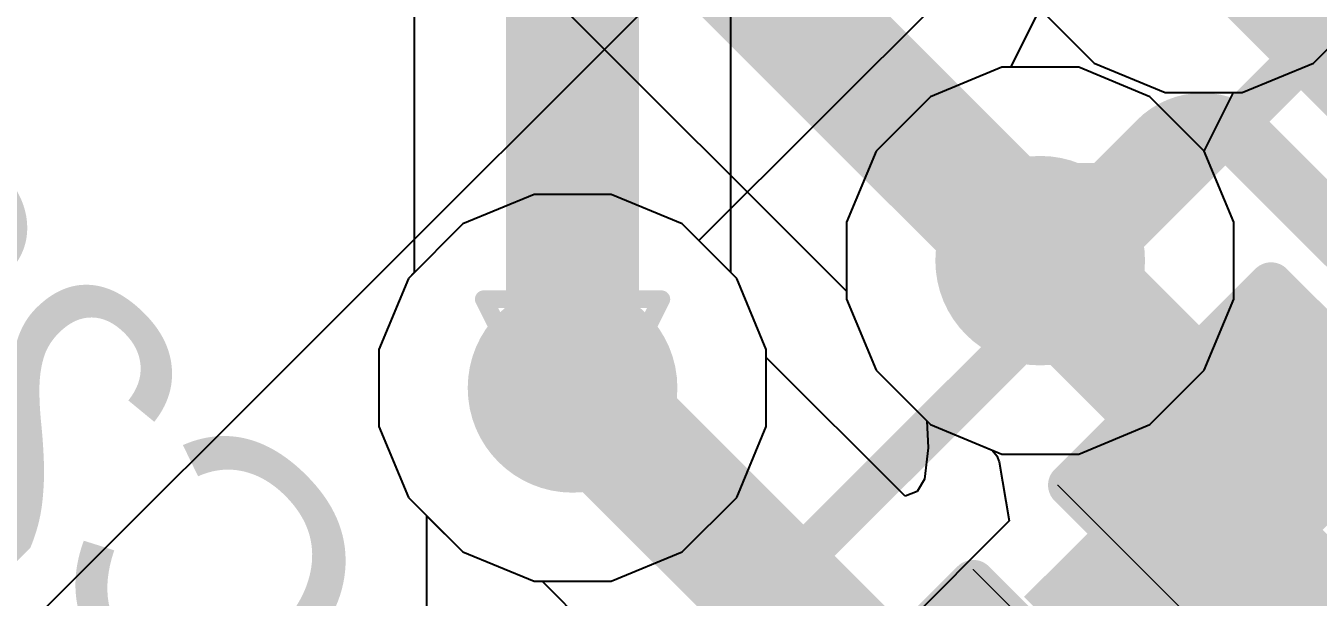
# Model space of a CAD drawing. Header units: inches. Extents: x 0 to 5359, y 0 to 5098.
# Drawn here: x 59.524 to 63.222, y 57.806 to 59.442 of the extents above; entities that cross this region are included whole.
import ezdxf

# ---------------------------------------------------------------- set-up
doc = ezdxf.new("R2010")
doc.units = ezdxf.units.IN
for name, color, linetype in [('Bottom Layer', 5, 'Continuous'), ('Bottom Overlay', 54, 'Continuous'), ('Bottom Paste', 16, 'Continuous'), ('Bottom Solder', 6, 'Continuous'), ('Drill Drawing', 1, 'Continuous'), ('Layer 1', 16, 'Continuous'), ('Layer 2', 76, 'Continuous'), ('Top Layer', 1, 'Continuous'), ('Top Overlay', 2, 'Continuous'), ('Top Paste', 8, 'Continuous'), ('Top Solder', 216, 'Continuous'), ('Via Holes', 16, 'Continuous')]:
    doc.layers.add(name, color=color, linetype=linetype)
doc.styles.add('Arial', font='', dxfattribs={"height": 0.2})
doc.styles.get('Arial').set_extended_font_data('Arial')

# ---------------------------------------------------------------- blocks, each defined once
blk = doc.blocks.new('LQFP_128_EP_14_14__64')
at = {"layer": 'Top Layer'}
for points in [[(6.849681499999999, 4.499940199999999), (6.849681499999999, 4.6999398), (8.3496785, 4.6999398), (8.3496785, 4.499940199999999)], [(6.849678959999999, 4.0998902), (6.849678959999999, 4.2998898), (8.349675959999999, 4.2998898), (8.349675959999999, 4.0998902)], [(6.849681499999999, 3.699840199999999), (6.849681499999999, 3.8998398), (8.3496785, 3.8998398), (8.3496785, 3.699840199999999)]]:
    blk.add_hatch(color=1, dxfattribs=at).paths.add_polyline_path(points)
at = {"layer": 'Top Paste'}
for points in [[(6.849681499999999, 4.499940199999999), (6.849681499999999, 4.6999398), (8.3496785, 4.6999398), (8.3496785, 4.499940199999999)], [(6.849678959999999, 4.0998902), (6.849678959999999, 4.2998898), (8.349675959999999, 4.2998898), (8.349675959999999, 4.0998902)], [(6.849681499999999, 3.699840199999999), (6.849681499999999, 3.8998398), (8.3496785, 3.8998398), (8.3496785, 3.699840199999999)]]:
    blk.add_hatch(color=8, dxfattribs=at).paths.add_polyline_path(points)
at = {"layer": 'Top Solder'}
for points in [[(6.77968164, 4.42994034), (6.77968164, 4.76993966), (8.419678359999999, 4.76993966), (8.419678359999999, 4.42994034)], [(6.7796791, 4.02989034), (6.7796791, 4.36988966), (8.419675819999998, 4.36988966), (8.419675819999998, 4.02989034)], [(6.77968164, 3.62984034), (6.77968164, 3.96983966), (8.419678359999999, 3.96983966), (8.419678359999999, 3.62984034)]]:
    blk.add_hatch(color=216, dxfattribs=at).paths.add_polyline_path(points)
at = {"layer": 'Top Overlay'}
blk.add_lwpolyline([(6.249924, -6.249924, 0.127, 0.127, 0), (6.249924, 6.249924, 0.127, 0.127, 0)], format="xyseb", dxfattribs=at)
blk = doc.blocks.new('R___0402_B_174')
at = {"layer": 'Bottom Layer'}
for points in [[(-0.2413, 0.3175), (-0.2412999999999999, -0.3175), (-0.6985, -0.3175), (-0.6985, 0.3175)], [(0.6985, 0.3175), (0.6985, -0.3175), (0.2413, -0.3175), (0.2412999999999999, 0.3175)]]:
    blk.add_hatch(color=5, dxfattribs=at).paths.add_polyline_path(points)
at = {"layer": 'Bottom Paste'}
for points in [[(-0.2413, 0.3175), (-0.2412999999999999, -0.3175), (-0.6985, -0.3175), (-0.6985, 0.3175)], [(0.6985, 0.3175), (0.6985, -0.3175), (0.2413, -0.3175), (0.2412999999999999, 0.3175)]]:
    blk.add_hatch(color=16, dxfattribs=at).paths.add_polyline_path(points)
at = {"layer": 'Bottom Solder'}
for points in [[(-0.18629884, 0.37250116), (-0.1862988399999999, -0.37250116), (-0.75350116, -0.37250116), (-0.75350116, 0.37250116)], [(0.75350116, 0.37250116), (0.75350116, -0.37250116), (0.18629884, -0.37250116), (0.1862988399999999, 0.37250116)]]:
    blk.add_hatch(color=6, dxfattribs=at).paths.add_polyline_path(points)
at = {"layer": 'Bottom Overlay'}
for points in [[(-0.7874, 0.4064, 0.127, 0.127, 0), (-0.7874, -0.4064, 0.127, 0.127, 0)], [(0.7874, 0.4064, 0.127, 0.127, 0), (-0.7874, 0.4064, 0.127, 0.127, 0)], [(0.7874, 0.4064, 0.127, 0.127, 0), (0.7874, -0.4064, 0.127, 0.127, 0)], [(0.8128, 0.4318, 0.0032258, 0.0032258, 0), (-0.8128, 0.4318, 0.0032258, 0.0032258, 0)], [(0.7874, -0.4064, 0.127, 0.127, 0), (-0.7874, -0.4064, 0.127, 0.127, 0)]]:
    blk.add_lwpolyline(points, format="xyseb", dxfattribs=at)
for points in [[(-0.8191499999999999, 0.4064, 0.0635, 0.0635, 1), (-0.7556499999999999, 0.4064, 0.0635, 0.0635, 1)], [(-0.8191499999999999, 0.4064, 0.0635, 0.0635, 1), (-0.7556499999999999, 0.4064, 0.0635, 0.0635, 1)], [(0.7556499999999999, 0.4064, 0.0635, 0.0635, 1), (0.8191499999999999, 0.4064, 0.0635, 0.0635, 1)], [(0.7556499999999999, 0.4064, 0.0635, 0.0635, 1), (0.8191499999999999, 0.4064, 0.0635, 0.0635, 1)], [(-0.81360518, 0.4318, 0.0016129, 0.0016129, 1), (-0.8119948199999999, 0.4318, 0.0016129, 0.0016129, 1)], [(0.8119948199999999, 0.4318, 0.0016129, 0.0016129, 1), (0.81360518, 0.4318, 0.0016129, 0.0016129, 1)], [(-0.8191499999999999, -0.4064, 0.0635, 0.0635, 1), (-0.7556499999999999, -0.4064, 0.0635, 0.0635, 1)], [(-0.8191499999999999, -0.4064, 0.0635, 0.0635, 1), (-0.7556499999999999, -0.4064, 0.0635, 0.0635, 1)], [(0.7556499999999999, -0.4064, 0.0635, 0.0635, 1), (0.8191499999999999, -0.4064, 0.0635, 0.0635, 1)], [(0.7556499999999999, -0.4064, 0.0635, 0.0635, 1), (0.8191499999999999, -0.4064, 0.0635, 0.0635, 1)]]:
    blk.add_lwpolyline(points, format="xyseb", close=True, dxfattribs=at)
blk = doc.blocks.new('R___0402_B_175')
at = {"layer": 'Bottom Layer'}
for points in [[(-0.2413, 0.3175), (-0.2412999999999999, -0.3175), (-0.6985, -0.3175), (-0.6985, 0.3175)], [(0.6985, 0.3175), (0.6985, -0.3175), (0.2413, -0.3175), (0.2412999999999999, 0.3175)]]:
    blk.add_hatch(color=5, dxfattribs=at).paths.add_polyline_path(points)
at = {"layer": 'Bottom Paste'}
for points in [[(-0.2413, 0.3175), (-0.2412999999999999, -0.3175), (-0.6985, -0.3175), (-0.6985, 0.3175)], [(0.6985, 0.3175), (0.6985, -0.3175), (0.2413, -0.3175), (0.2412999999999999, 0.3175)]]:
    blk.add_hatch(color=16, dxfattribs=at).paths.add_polyline_path(points)
at = {"layer": 'Bottom Solder'}
for points in [[(-0.18629884, 0.37250116), (-0.1862988399999999, -0.37250116), (-0.75350116, -0.37250116), (-0.75350116, 0.37250116)], [(0.75350116, 0.37250116), (0.75350116, -0.37250116), (0.18629884, -0.37250116), (0.1862988399999999, 0.37250116)]]:
    blk.add_hatch(color=6, dxfattribs=at).paths.add_polyline_path(points)
at = {"layer": 'Bottom Overlay'}
for points in [[(-0.7874, -0.4064, 0.127, 0.127, 0), (-0.7874, 0.4064, 0.127, 0.127, 0)], [(-0.7874, 0.4064, 0.127, 0.127, 0), (0.7874, 0.4064, 0.127, 0.127, 0)], [(0.7874, -0.4064, 0.127, 0.127, 0), (0.7874, 0.4064, 0.127, 0.127, 0)], [(-0.8128, 0.4318, 0.0032258, 0.0032258, 0), (0.8128, 0.4318, 0.0032258, 0.0032258, 0)], [(-0.7874, -0.4064, 0.127, 0.127, 0), (0.7874, -0.4064, 0.127, 0.127, 0)]]:
    blk.add_lwpolyline(points, format="xyseb", dxfattribs=at)
for points in [[(-0.8191499999999999, 0.4064, 0.0635, 0.0635, 1), (-0.7556499999999999, 0.4064, 0.0635, 0.0635, 1)], [(-0.8191499999999999, 0.4064, 0.0635, 0.0635, 1), (-0.7556499999999999, 0.4064, 0.0635, 0.0635, 1)], [(0.7556499999999999, 0.4064, 0.0635, 0.0635, 1), (0.8191499999999999, 0.4064, 0.0635, 0.0635, 1)], [(0.7556499999999999, 0.4064, 0.0635, 0.0635, 1), (0.8191499999999999, 0.4064, 0.0635, 0.0635, 1)], [(-0.81360518, 0.4318, 0.0016129, 0.0016129, 1), (-0.8119948199999999, 0.4318, 0.0016129, 0.0016129, 1)], [(0.8119948199999999, 0.4318, 0.0016129, 0.0016129, 1), (0.81360518, 0.4318, 0.0016129, 0.0016129, 1)], [(-0.8191499999999999, -0.4064, 0.0635, 0.0635, 1), (-0.7556499999999999, -0.4064, 0.0635, 0.0635, 1)], [(-0.8191499999999999, -0.4064, 0.0635, 0.0635, 1), (-0.7556499999999999, -0.4064, 0.0635, 0.0635, 1)], [(0.7556499999999999, -0.4064, 0.0635, 0.0635, 1), (0.8191499999999999, -0.4064, 0.0635, 0.0635, 1)], [(0.7556499999999999, -0.4064, 0.0635, 0.0635, 1), (0.8191499999999999, -0.4064, 0.0635, 0.0635, 1)]]:
    blk.add_lwpolyline(points, format="xyseb", close=True, dxfattribs=at)
blk = doc.blocks.new('R___0402_B_190')
at = {"layer": 'Bottom Layer'}
for points in [[(-0.2413, 0.3175), (-0.2412999999999999, -0.3175), (-0.6985, -0.3175), (-0.6985, 0.3175)], [(0.6985, 0.3175), (0.6985, -0.3175), (0.2413, -0.3175), (0.2412999999999999, 0.3175)]]:
    blk.add_hatch(color=5, dxfattribs=at).paths.add_polyline_path(points)
at = {"layer": 'Bottom Paste'}
for points in [[(-0.2413, 0.3175), (-0.2412999999999999, -0.3175), (-0.6985, -0.3175), (-0.6985, 0.3175)], [(0.6985, 0.3175), (0.6985, -0.3175), (0.2413, -0.3175), (0.2412999999999999, 0.3175)]]:
    blk.add_hatch(color=16, dxfattribs=at).paths.add_polyline_path(points)
at = {"layer": 'Bottom Solder'}
for points in [[(-0.18629884, 0.37250116), (-0.1862988399999999, -0.37250116), (-0.75350116, -0.37250116), (-0.75350116, 0.37250116)], [(0.75350116, 0.37250116), (0.75350116, -0.37250116), (0.18629884, -0.37250116), (0.1862988399999999, 0.37250116)]]:
    blk.add_hatch(color=6, dxfattribs=at).paths.add_polyline_path(points)
at = {"layer": 'Bottom Overlay'}
for points in [[(-0.7874, 0.4064, 0.127, 0.127, 0), (0.7874, 0.4064, 0.127, 0.127, 0)], [(-0.7874, -0.4064, 0.127, 0.127, 0), (-0.7874, 0.4064, 0.127, 0.127, 0)], [(0.7874, -0.4064, 0.127, 0.127, 0), (0.7874, 0.4064, 0.127, 0.127, 0)], [(-0.8128, 0.4318, 0.0032258, 0.0032258, 0), (0.8128, 0.4318, 0.0032258, 0.0032258, 0)], [(-0.7874, -0.4064, 0.127, 0.127, 0), (0.7874, -0.4064, 0.127, 0.127, 0)]]:
    blk.add_lwpolyline(points, format="xyseb", dxfattribs=at)
for points in [[(-0.8191499999999999, 0.4064, 0.0635, 0.0635, 1), (-0.7556499999999999, 0.4064, 0.0635, 0.0635, 1)], [(-0.8191499999999999, 0.4064, 0.0635, 0.0635, 1), (-0.7556499999999999, 0.4064, 0.0635, 0.0635, 1)], [(0.7556499999999999, 0.4064, 0.0635, 0.0635, 1), (0.8191499999999999, 0.4064, 0.0635, 0.0635, 1)], [(0.7556499999999999, 0.4064, 0.0635, 0.0635, 1), (0.8191499999999999, 0.4064, 0.0635, 0.0635, 1)], [(-0.81360518, 0.4318, 0.0016129, 0.0016129, 1), (-0.8119948199999999, 0.4318, 0.0016129, 0.0016129, 1)], [(0.8119948199999999, 0.4318, 0.0016129, 0.0016129, 1), (0.81360518, 0.4318, 0.0016129, 0.0016129, 1)], [(-0.8191499999999999, -0.4064, 0.0635, 0.0635, 1), (-0.7556499999999999, -0.4064, 0.0635, 0.0635, 1)], [(-0.8191499999999999, -0.4064, 0.0635, 0.0635, 1), (-0.7556499999999999, -0.4064, 0.0635, 0.0635, 1)], [(0.7556499999999999, -0.4064, 0.0635, 0.0635, 1), (0.8191499999999999, -0.4064, 0.0635, 0.0635, 1)], [(0.7556499999999999, -0.4064, 0.0635, 0.0635, 1), (0.8191499999999999, -0.4064, 0.0635, 0.0635, 1)]]:
    blk.add_lwpolyline(points, format="xyseb", close=True, dxfattribs=at)

msp = doc.modelspace()

# ---------------------------------------------------------------- hatches: boundary and pattern name
at = {"layer": 'Bottom Layer'}
h = msp.add_hatch(color=5, dxfattribs=at)
edge = h.paths.add_edge_path()
edge.add_arc((62.4268881, 58.76966148), 0.2999994, 0, 360)
h = msp.add_hatch(color=5, dxfattribs=at)
edge = h.paths.add_edge_path()
edge.add_arc((61.0887018, 58.40514354), 0.2999994, 0, 360)
at = {"layer": 'Layer 1'}
h = msp.add_hatch(color=16, dxfattribs=at)
edge = h.paths.add_edge_path()
edge.add_arc((62.4268881, 58.76966148), 0.2999994, 0, 360)
h = msp.add_hatch(color=16, dxfattribs=at)
edge = h.paths.add_edge_path()
edge.add_arc((61.0887018, 58.40514354), 0.2999994, 0, 360)
at = {"layer": 'Layer 2'}
h = msp.add_hatch(color=76, dxfattribs=at)
edge = h.paths.add_edge_path()
edge.add_arc((62.4268881, 58.76966148), 0.2999994, 0, 360)
h = msp.add_hatch(color=76, dxfattribs=at)
edge = h.paths.add_edge_path()
edge.add_arc((61.0887018, 58.40514354), 0.2999994, 0, 360)
at = {"layer": 'Top Layer'}
h = msp.add_hatch(color=1, dxfattribs=at)
edge = h.paths.add_edge_path()
edge.add_arc((62.4268881, 58.76966148), 0.2999994, 0, 360)
h = msp.add_hatch(color=1, dxfattribs=at)
edge = h.paths.add_edge_path()
edge.add_arc((61.0887018, 58.40514354), 0.2999994, 0, 360)
at = {"layer": 'Via Holes'}
h = msp.add_hatch(color=7, dxfattribs=at)
edge = h.paths.add_edge_path()
edge.add_arc((62.4268881, 58.76966148), 0.1499997, 0, 360)
h = msp.add_hatch(color=7, dxfattribs=at)
edge = h.paths.add_edge_path()
edge.add_arc((61.0887018, 58.40514354), 0.1499997, 0, 360)

# ---------------------------------------------------------------- linework, layer by layer
at = {"layer": 'Bottom Layer'}
for p, q in [((52.5826609, 67.97295016), (61.8728887, 58.68272743999999)), ((60.9785039, 58.95914294), (60.77488733999999, 58.87480223999999)), ((61.1988997, 58.95914294), (60.9785039, 58.95914294)), ((61.40251625999999, 58.87480223999999), (61.1988997, 58.95914294)), ((60.77488733999999, 58.87480223999999), (60.61904309999999, 58.718958)), ((61.55836049999999, 58.718958), (61.40251625999999, 58.87480223999999)), ((60.61904309999999, 58.718958), (60.53470239999999, 58.51534143999999)), ((61.64270119999999, 58.51534143999999), (61.55836049999999, 58.718958)), ((61.8728887, 58.68272743999999), (61.8728887, 58.65946358)), ((61.8728887, 58.65946358), (61.9572294, 58.45584701999999)), ((60.53470239999999, 58.51534143999999), (60.53470239999999, 58.29494563999999)), ((61.64270119999999, 58.49207757999999), (61.64270119999999, 58.51534143999999)), ((62.04011722, 58.09465901999999), (61.64270119999999, 58.49207757999999)), ((61.9572294, 58.45584701999999), (62.10219482, 58.3108816)), ((60.53470239999999, 58.29494563999999), (60.61904309999999, 58.09132907999999)), ((62.10219482, 58.3108816), (62.10587274, 58.23354368)), ((62.10587274, 58.23354368), (62.09613946, 58.14368864)), ((62.09613946, 58.14368864), (62.07472472, 58.10847408)), ((62.07472472, 58.10847408), (62.04011722, 58.09465901999999)), ((60.61904309999999, 58.09132907999999), (60.77488733999999, 57.93548484)), ((60.77488733999999, 57.93548484), (60.9785039, 57.85114414)), ((60.9785039, 57.85114414), (61.00176775999999, 57.85114414)), ((61.00176775999999, 57.85114414), (61.50284372, 57.35006818))]:
    msp.add_line(p, q, dxfattribs=at)
for points in [[(52.77891146, 68.41763304, 0.3809999999999999, 0.3809999999999999, 0), (62.4268881, 58.76965894, 0.3809999999999999, 0.3809999999999999, 0)], [(62.89510408, 59.80514581999999, 0.3809999999999999, 0.3809999999999999, 0), (63.75992836, 58.94032154, 0.3809999999999999, 0.3809999999999999, 0)], [(62.4268881, 58.76966148, 0.3809999999999999, 0.3809999999999999, 0), (62.91712588, 58.27942116, 0.3809999999999999, 0.3809999999999999, 0)], [(61.0887018, 58.40514354, 0.3809999999999999, 0.3809999999999999, 0), (62.15672607999999, 57.33711926, 0.3809999999999999, 0.3809999999999999, 0)], [(62.91712588, 58.27942116, 0.3809999999999999, 0.3809999999999999, 0), (63.02479394, 58.18952039999999, 0.3809999999999999, 0.3809999999999999, 0)]]:
    msp.add_lwpolyline(points, format="xyseb", dxfattribs=at)
for points in [[(62.33163809999999, 58.76966148, 0.1905, 0.1905, 1), (62.52213809999999, 58.76966148, 0.1905, 0.1905, 1)], [(62.33163809999999, 58.76965894, 0.1905, 0.1905, 1), (62.52213809999999, 58.76965894, 0.1905, 0.1905, 1)], [(60.9934518, 58.40514354, 0.1905, 0.1905, 1), (61.1839518, 58.40514354, 0.1905, 0.1905, 1)], [(62.82187587999999, 58.27942116, 0.1905, 0.1905, 1), (63.01237587999999, 58.27942116, 0.1905, 0.1905, 1)], [(62.82187587999999, 58.27942116, 0.1905, 0.1905, 1), (63.01237587999999, 58.27942116, 0.1905, 0.1905, 1)], [(62.92954393999999, 58.18952039999999, 0.1905, 0.1905, 1), (63.12004394, 58.18952039999999, 0.1905, 0.1905, 1)]]:
    msp.add_lwpolyline(points, format="xyseb", close=True, dxfattribs=at)
at = {"layer": 'Drill Drawing'}
for points in [[(62.17288809999999, 59.02366148, 0.0508, 0.0508, 0), (62.68088809999999, 59.02366148, 0.0508, 0.0508, 0)], [(62.17288809999999, 59.02366148, 0.0508, 0.0508, 0), (62.4268881, 58.51566148, 0.0508, 0.0508, 0)], [(62.4268881, 58.51566148, 0.0508, 0.0508, 0), (62.68088809999999, 59.02366148, 0.0508, 0.0508, 0)], [(60.8347018, 58.65914354, 0.0508, 0.0508, 0), (61.3427018, 58.65914354, 0.0508, 0.0508, 0)], [(60.8347018, 58.65914354, 0.0508, 0.0508, 0), (61.0887018, 58.15114353999999, 0.0508, 0.0508, 0)], [(61.0887018, 58.15114353999999, 0.0508, 0.0508, 0), (61.3427018, 58.65914354, 0.0508, 0.0508, 0)]]:
    msp.add_lwpolyline(points, format="xyseb", dxfattribs=at)
for points in [[(62.1601881, 59.02366148, 0.0254, 0.0254, 1), (62.1855881, 59.02366148, 0.0254, 0.0254, 1)], [(62.1601881, 59.02366148, 0.0254, 0.0254, 1), (62.1855881, 59.02366148, 0.0254, 0.0254, 1)], [(62.6681881, 59.02366148, 0.0254, 0.0254, 1), (62.6935881, 59.02366148, 0.0254, 0.0254, 1)], [(62.6681881, 59.02366148, 0.0254, 0.0254, 1), (62.6935881, 59.02366148, 0.0254, 0.0254, 1)], [(60.8220018, 58.65914354, 0.0254, 0.0254, 1), (60.84740179999999, 58.65914354, 0.0254, 0.0254, 1)], [(60.8220018, 58.65914354, 0.0254, 0.0254, 1), (60.84740179999999, 58.65914354, 0.0254, 0.0254, 1)], [(61.33000179999999, 58.65914354, 0.0254, 0.0254, 1), (61.35540179999999, 58.65914354, 0.0254, 0.0254, 1)], [(61.33000179999999, 58.65914354, 0.0254, 0.0254, 1), (61.35540179999999, 58.65914354, 0.0254, 0.0254, 1)], [(62.4141881, 58.51566148, 0.0254, 0.0254, 1), (62.43958809999999, 58.51566148, 0.0254, 0.0254, 1)], [(62.4141881, 58.51566148, 0.0254, 0.0254, 1), (62.43958809999999, 58.51566148, 0.0254, 0.0254, 1)], [(61.0760018, 58.15114353999999, 0.0254, 0.0254, 1), (61.1014018, 58.15114353999999, 0.0254, 0.0254, 1)], [(61.0760018, 58.15114353999999, 0.0254, 0.0254, 1), (61.1014018, 58.15114353999999, 0.0254, 0.0254, 1)]]:
    msp.add_lwpolyline(points, format="xyseb", close=True, dxfattribs=at)
at = {"layer": 'Layer 1'}
for p, q in [((62.42544537999999, 59.4913339), (62.34166602, 59.32366087999999)), ((63.20891853999999, 59.33548712), (63.36476278, 59.49133136)), ((62.31669019999999, 59.32366087999999), (62.11307364, 59.23932017999999)), ((62.34166602, 59.32366087999999), (62.31669019999999, 59.32366087999999)), ((63.00530198, 59.25114642), (63.20891853999999, 59.33548712)), ((62.8965468, 59.0834734), (62.98032615999999, 59.25114642)), ((62.98032615999999, 59.25114642), (63.00530198, 59.25114642)), ((62.11307364, 59.23932017999999), (61.9572294, 59.08347593999999)), ((61.9572294, 59.08347593999999), (61.8728887, 58.87985938)), ((62.9808875, 58.87985938), (62.8965468, 59.0834734)), ((60.9785039, 58.95914294), (60.77488733999999, 58.87480223999999)), ((61.1988997, 58.95914294), (60.9785039, 58.95914294)), ((61.40251625999999, 58.87480223999999), (61.1988997, 58.95914294)), ((60.77488733999999, 58.87480223999999), (60.61904309999999, 58.718958)), ((61.55836049999999, 58.718958), (61.40251625999999, 58.87480223999999)), ((61.8728887, 58.87985938), (61.8728887, 58.65946358)), ((62.9808875, 58.65946358), (62.9808875, 58.87985938)), ((60.61904309999999, 58.718958), (60.53470239999999, 58.51534143999999)), ((61.64270119999999, 58.51534143999999), (61.55836049999999, 58.718958)), ((61.8728887, 58.65946358), (61.9572294, 58.45584701999999)), ((62.8965468, 58.45584701999999), (62.9808875, 58.65946358)), ((60.53470239999999, 58.51534143999999), (60.53470239999999, 58.29494563999999)), ((61.64270119999999, 58.29494563999999), (61.64270119999999, 58.51534143999999)), ((61.9572294, 58.45584701999999), (62.11307364, 58.30000277999999)), ((62.74070256, 58.30000277999999), (62.8965468, 58.45584701999999)), ((60.53470239999999, 58.29494563999999), (60.61904309999999, 58.09132907999999)), ((61.55836049999999, 58.09132907999999), (61.64270119999999, 58.29494563999999)), ((62.11307364, 58.30000277999999), (62.31669019999999, 58.21566207999999)), ((62.537086, 58.21566207999999), (62.74070256, 58.30000277999999)), ((62.31669019999999, 58.21566207999999), (62.537086, 58.21566207999999)), ((60.61904309999999, 58.09132907999999), (60.77488733999999, 57.93548484)), ((61.40251625999999, 57.93548484), (61.55836049999999, 58.09132907999999)), ((60.77488733999999, 57.93548484), (60.9785039, 57.85114414)), ((61.1988997, 57.85114414), (61.40251625999999, 57.93548484)), ((60.9785039, 57.85114414), (61.1988997, 57.85114414))]:
    msp.add_line(p, q, dxfattribs=at)
at = {"layer": 'Layer 2'}
for p, q in [((61.73113638, 59.92584661999999), (56.73301074, 54.92772098)), ((61.45021999999999, 58.82709595999999), (62.34110468, 59.71798063999999)), ((62.42544537999999, 59.49133136), (62.58128962, 59.33548712)), ((63.20891853999999, 59.33548712), (63.36476278, 59.49133136)), ((62.31669019999999, 59.32366087999999), (62.11307364, 59.23932017999999)), ((62.537086, 59.32366087999999), (62.31669019999999, 59.32366087999999)), ((62.74070256, 59.23932017999999), (62.537086, 59.32366087999999)), ((62.58128962, 59.33548712), (62.78490617999999, 59.25114642)), ((63.00530198, 59.25114642), (63.20891853999999, 59.33548712)), ((62.78490617999999, 59.25114642), (63.00530198, 59.25114642)), ((62.11307364, 59.23932017999999), (61.9572294, 59.08347593999999)), ((62.8965468, 59.08347593999999), (62.74070256, 59.23932017999999)), ((61.9572294, 59.08347593999999), (61.8728887, 58.87985938)), ((62.9808875, 58.87985938), (62.8965468, 59.08347593999999)), ((61.8728887, 58.87985938), (61.8728887, 58.65946358)), ((62.9808875, 58.65946358), (62.9808875, 58.87985938)), ((61.55836049999999, 58.718958), (61.45021999999999, 58.82709595999999)), ((61.64270119999999, 58.51534143999999), (61.55836049999999, 58.718958)), ((61.8728887, 58.65946358), (61.9572294, 58.45584701999999)), ((62.8965468, 58.45584701999999), (62.9808875, 58.65946358)), ((61.64270119999999, 58.29494563999999), (61.64270119999999, 58.51534143999999)), ((61.9572294, 58.45584701999999), (62.11307364, 58.30000277999999)), ((62.74070256, 58.30000277999999), (62.8965468, 58.45584701999999)), ((61.55836049999999, 58.09132907999999), (61.64270119999999, 58.29494563999999)), ((62.11307364, 58.30000277999999), (62.31669019999999, 58.21566207999999)), ((62.537086, 58.21566207999999), (62.74070256, 58.30000277999999)), ((62.31669019999999, 58.21566207999999), (62.537086, 58.21566207999999)), ((61.40251625999999, 57.93548484), (61.55836049999999, 58.09132907999999)), ((60.6721164, 57.6365243), (60.6721164, 58.03825578)), ((60.6721164, 58.03825578), (60.77488733999999, 57.93548484)), ((60.77488733999999, 57.93548484), (60.9785039, 57.85114414)), ((61.1988997, 57.85114414), (61.40251625999999, 57.93548484)), ((60.9785039, 57.85114414), (61.1988997, 57.85114414))]:
    msp.add_line(p, q, dxfattribs=at)
at = {"layer": 'Top Layer'}
for p, q in [((60.63549467999999, 60.52996529999999), (60.63549467999999, 58.73540958)), ((61.54190891999999, 58.73540958), (61.54190891999999, 60.52996529999999)), ((62.42544537999999, 59.4913339), (62.34166602, 59.32366087999999)), ((62.31669019999999, 59.32366087999999), (62.11307364, 59.23932017999999)), ((62.34166602, 59.32366087999999), (62.31669019999999, 59.32366087999999)), ((62.11307364, 59.23932017999999), (61.9572294, 59.08347593999999)), ((61.9572294, 59.08347593999999), (61.8728887, 58.87985938)), ((61.8728887, 58.87985938), (61.8728887, 58.65946358)), ((60.63549467999999, 58.73540958), (60.61904309999999, 58.718958)), ((61.55836049999999, 58.718958), (61.54190891999999, 58.73540958)), ((60.61904309999999, 58.718958), (60.53470239999999, 58.51534143999999)), ((61.64270119999999, 58.51534143999999), (61.55836049999999, 58.718958)), ((61.8728887, 58.65946358), (61.9572294, 58.45584701999999)), ((60.53470239999999, 58.51534143999999), (60.53470239999999, 58.29494563999999)), ((61.64270119999999, 58.29494563999999), (61.64270119999999, 58.51534143999999)), ((61.9572294, 58.45584701999999), (62.11307364, 58.30000277999999)), ((60.53470239999999, 58.29494563999999), (60.61904309999999, 58.09132907999999)), ((61.55836049999999, 58.09132907999999), (61.64270119999999, 58.29494563999999)), ((62.11307364, 58.30000277999999), (62.28949442, 58.22692698)), ((62.28949442, 58.22692698), (62.3028472, 58.21079543999999)), ((62.3028472, 58.21079543999999), (62.3098068, 58.19306624)), ((62.3098068, 58.19306624), (62.33841736, 58.02440515999999)), ((60.61904309999999, 58.09132907999999), (60.77488733999999, 57.93548484)), ((61.40251625999999, 57.93548484), (61.55836049999999, 58.09132907999999)), ((62.3384199, 58.02440262), (61.828934, 57.51491672)), ((62.33841736, 58.02440515999999), (62.3384199, 58.02440262)), ((60.77488733999999, 57.93548484), (60.9785039, 57.85114414)), ((61.1988997, 57.85114414), (61.40251625999999, 57.93548484)), ((60.9785039, 57.85114414), (61.1988997, 57.85114414))]:
    msp.add_line(p, q, dxfattribs=at)
for points in [[(61.0887018, 58.40514354, 0.3809999999999999, 0.3809999999999999, 0), (61.0887018, 60.52996529999999, 0.3809999999999999, 0.3809999999999999, 0)], [(62.89028824, 59.80032997999999, 0.1778, 0.1778, 0), (64.21225156, 58.47836666, 0.1778, 0.1778, 0)], [(62.76712363999999, 59.10989702000001, 0.1778, 0.1778, -0.4142135623730951), (63.01496667999999, 59.10989702000001, 0.1778, 0.1778, 0)], [(62.42689064, 58.76966148, 0.1778, 0.1778, 0), (62.76712363999999, 59.10989702000001, 0.1778, 0.1778, 0)], [(63.01480666, 59.11005449999999, 0.1778, 0.1778, 0), (63.01496414, 59.10989702000001, 0.1778, 0.1778, 0)], [(63.01496414, 59.10989702000001, 0.1778, 0.1778, 0), (63.92937429999999, 58.19548686, 0.1778, 0.1778, 0)]]:
    msp.add_lwpolyline(points, format="xyseb", dxfattribs=at)
for points in [[(62.72267364, 59.10989702000001, 0.08889999999999999, 0.08889999999999999, 1), (62.81157363999999, 59.10989702000001, 0.08889999999999999, 0.08889999999999999, 1)], [(62.72267364, 59.10989702000001, 0.08889999999999999, 0.08889999999999999, 1), (62.81157363999999, 59.10989702000001, 0.08889999999999999, 0.08889999999999999, 1)], [(62.97035666, 59.11005449999999, 0.08889999999999999, 0.08889999999999999, 1), (63.05925666, 59.11005449999999, 0.08889999999999999, 0.08889999999999999, 1)], [(62.97051414, 59.10989702000001, 0.08889999999999999, 0.08889999999999999, 1), (63.05941413999999, 59.10989702000001, 0.08889999999999999, 0.08889999999999999, 1)], [(62.97051414, 59.10989702000001, 0.08889999999999999, 0.08889999999999999, 1), (63.05941413999999, 59.10989702000001, 0.08889999999999999, 0.08889999999999999, 1)], [(62.97051668, 59.10989702000001, 0.08889999999999999, 0.08889999999999999, 1), (63.05941667999999, 59.10989702000001, 0.08889999999999999, 0.08889999999999999, 1)], [(62.38244064, 58.76966148, 0.08889999999999999, 0.08889999999999999, 1), (62.47134063999999, 58.76966148, 0.08889999999999999, 0.08889999999999999, 1)], [(60.9934518, 58.40514354, 0.1905, 0.1905, 1), (61.1839518, 58.40514354, 0.1905, 0.1905, 1)]]:
    msp.add_lwpolyline(points, format="xyseb", close=True, dxfattribs=at)

# ---------------------------------------------------------------- block references
for name, p, rotation in [('LQFP_128_EP_14_14__64', (55.02006268, 60.03374581999999), 315), ('R___0402_B_190', (64.10786517999999, 58.60805144), 315), ('R___0402_B_174', (63.35706404, 57.8572503), 135), ('R___0402_B_175', (62.5046629, 57.00484915999999), 315)]:
    msp.add_blockref(name, p, dxfattribs=dict(rotation=rotation))

# ---------------------------------------------------------------- texts
at = {"layer": 'Bottom Overlay', "style": 'Arial', "text_generation_flag": 2}
for s, p in [('C28', (60.07027609999999, 57.31800576)), ('R36', (59.26944458, 56.55056))]:
    msp.add_text(s, height=0.7619999999999999, rotation=315, dxfattribs=at).set_placement(p)

doc.saveas('drawing.dxf')
